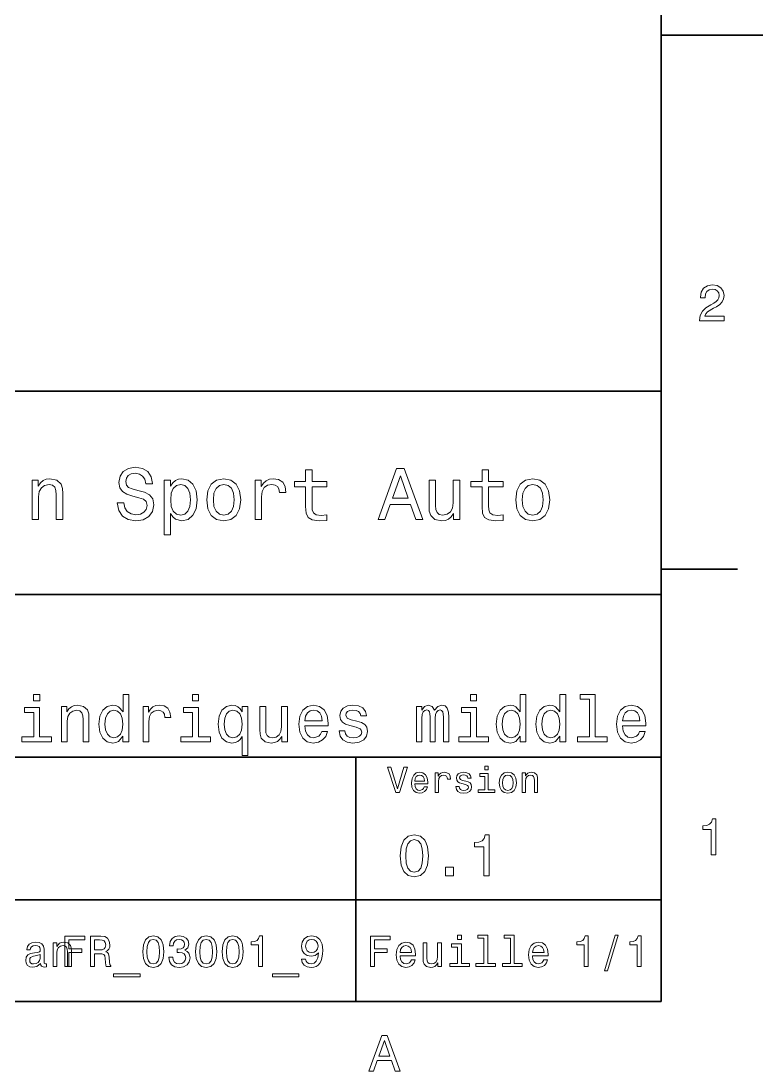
# Model space of a CAD drawing. Extents: x 0 to 297, y 0 to 210.
# Drawn here: x 224.1 to 297, y 3.2 to 106.4 of the extents above; entities that cross this region are included whole.
import ezdxf

# ---------------------------------------------------------------- set-up
doc = ezdxf.new("R2010")
doc.units = 0

msp = doc.modelspace()

# ---------------------------------------------------------------- linework, layer by layer
at = {"color": 7, "lineweight": 35}
for p, q in [((287, 10), (287, 200)), ((97, 70), (287, 70)), ((287, 70), (287, 10)), ((162, 50), (287, 50)), ((162, 34), (287, 34)), ((257, 10), (257, 34)), ((162, 20), (287, 20)), ((10, 10), (287, 10)), ((97, 10), (287, 10))]:
    msp.add_line(p, q, dxfattribs=at)
at = {"color": 7, "lineweight": 35, "ltscale": 0.25}
msp.add_line((287, 105), (297, 105), dxfattribs=at)
at = {"color": 7, "lineweight": 35, "ltscale": 0.1875}
msp.add_line((287, 52.5), (294.5, 52.5), dxfattribs=at)
at = {"color": 7, "lineweight": 13}
for points in [[(290.76947, 76.916786), (293.175079, 76.916786), (293.175079, 77.350502), (291.273773, 77.350502), (291.3797, 77.587532), (291.561249, 77.784218), (292.121033, 78.142288), (292.418579, 78.293587), (292.751434, 78.510445), (292.988464, 78.762604), (293.124634, 79.060158), (293.175079, 79.398056), (293.089355, 79.821686), (292.852325, 80.154541), (292.489197, 80.366356), (292.020172, 80.442001), (291.536041, 80.35627), (291.167877, 80.119232), (290.930847, 79.740997), (290.850159, 79.241714), (290.850159, 79.171112), (291.309082, 79.171112), (291.309082, 79.211456), (291.354462, 79.554398), (291.490631, 79.806557), (291.707489, 79.967941), (291.994965, 80.023415), (292.287476, 79.972984), (292.504333, 79.846901), (292.645538, 79.650215), (292.695984, 79.403099), (292.660675, 79.171112), (292.56485, 78.974426), (292.403473, 78.802956), (292.181549, 78.651657), (291.884003, 78.490273), (291.389771, 78.177589), (291.041779, 77.844742), (290.835022, 77.441284), (290.76947, 76.931915)], [(234.20462, 59.030979), (233.548996, 59.030979), (233.693085, 58.267288), (234.053314, 57.70533), (234.608078, 57.366714), (235.357361, 57.244236), (236.099426, 57.359509), (236.654175, 57.67651), (237.007202, 58.17363), (237.136902, 58.82925), (237.028824, 59.420029), (236.726227, 59.801872), (236.236313, 60.054031), (235.580704, 60.241352), (235.018738, 60.378242), (234.651306, 60.536743), (234.442368, 60.767288), (234.377533, 61.127522), (234.442368, 61.451729), (234.629684, 61.696686), (234.917877, 61.862389), (235.314133, 61.920029), (235.71759, 61.84798), (236.034592, 61.653458), (236.24353, 61.32925), (236.344391, 60.889767), (237, 60.889767), (237, 60.904179), (236.884735, 61.581409), (236.546112, 62.085732), (236.01297, 62.402737), (235.292511, 62.510807), (234.644104, 62.402737), (234.139771, 62.100143), (233.815567, 61.631844), (233.700287, 61.026657), (233.793961, 60.486309), (234.067734, 60.118874), (234.5, 59.873917), (235.09079, 59.6866), (235.674362, 59.520893), (236.113831, 59.362389), (236.380402, 59.131844), (236.47406, 58.757202), (236.387619, 58.375359), (236.164276, 58.087173), (235.825653, 57.907059), (235.386169, 57.849422), (234.896255, 57.928673), (234.521622, 58.159222), (234.283875, 58.533859)], [(252.05043, 60.579971), (252.05043, 58.64193), (252.093658, 58.015129), (252.29538, 57.582851), (252.698853, 57.330688), (253.383286, 57.244236), (254.132568, 57.280258), (254.132568, 57.827808), (253.585022, 57.78458), (253.087891, 57.842216), (252.82132, 58.022331), (252.706055, 58.324928), (252.684448, 58.75), (252.684448, 60.579971), (254.132568, 60.579971), (254.132568, 61.120316), (252.684448, 61.120316), (252.684448, 62.251438), (252.05043, 62.251438), (252.05043, 61.120316), (250.955322, 61.120316), (250.955322, 60.579971)], [(259.175781, 57.381123), (259.838623, 57.381123), (260.364563, 58.850864), (262.360229, 58.850864), (262.886169, 57.381123), (263.563416, 57.381123), (261.733429, 62.388329), (260.998566, 62.388329)], [(269.399109, 60.579971), (269.399109, 58.64193), (269.442352, 58.015129), (269.644073, 57.582851), (270.047546, 57.330688), (270.731995, 57.244236), (271.481262, 57.280258), (271.481262, 57.827808), (270.933716, 57.78458), (270.436584, 57.842216), (270.170013, 58.022331), (270.054749, 58.324928), (270.033142, 58.75), (270.033142, 60.579971), (271.481262, 60.579971), (271.481262, 61.120316), (270.033142, 61.120316), (270.033142, 62.251438), (269.399109, 62.251438), (269.399109, 61.120316), (268.304016, 61.120316), (268.304016, 60.579971)], [(225.177246, 57.381123), (225.811249, 57.381123), (225.811249, 59.614552), (225.876083, 60.12608), (226.085022, 60.500717), (226.409225, 60.731266), (226.841507, 60.817722), (227.187317, 60.745674), (227.403458, 60.551151), (227.511536, 60.226944), (227.547546, 59.794666), (227.547546, 57.381123), (228.181564, 57.381123), (228.181564, 59.924351), (228.15274, 60.435879), (228.023056, 60.86095), (227.597992, 61.25), (226.935165, 61.386887), (226.567719, 61.336452), (226.257935, 61.199566), (225.991364, 60.969017), (225.782425, 60.659222), (225.782425, 61.25), (225.177246, 61.25)], [(238.786743, 60.652016), (238.786743, 61.25), (238.15274, 61.25), (238.15274, 55.882565), (238.786743, 55.882565), (238.786743, 57.971901), (239.010101, 57.633286), (239.262253, 57.409943), (239.896271, 57.244236), (240.50145, 57.381123), (240.976959, 57.791786), (241.286743, 58.440201), (241.402023, 59.319164), (241.286743, 60.190922), (240.976959, 60.839336), (240.50145, 61.242794), (239.896271, 61.386887), (239.550446, 61.343658), (239.255051, 61.206772), (239.002899, 60.976223)], [(242.338623, 59.311958), (242.453888, 58.432995), (242.785309, 57.78458), (243.311249, 57.381123), (244.017303, 57.244236), (244.716141, 57.381123), (245.242081, 57.777374), (245.573486, 58.425793), (245.695969, 59.311958), (245.573486, 60.190922), (245.242081, 60.846542), (244.716141, 61.242794), (244.017303, 61.386887), (243.311249, 61.242794), (242.785309, 60.839336), (242.453888, 60.190922)], [(247.100861, 57.381123), (247.734863, 57.381123), (247.734863, 59.592937), (247.799713, 60.12608), (247.994232, 60.507923), (248.311249, 60.738472), (248.736313, 60.817722), (249.053314, 60.767288), (249.291077, 60.623199), (249.435165, 60.378242), (249.485596, 60.046829), (250.126801, 60.046829), (250.040344, 60.630402), (249.802597, 61.048271), (249.406342, 61.30043), (248.865997, 61.386887), (248.498566, 61.32925), (248.181549, 61.185158), (247.900574, 60.940201), (247.677246, 60.608788), (247.677246, 61.25), (247.100861, 61.25)], [(260.595093, 59.463257), (261.365997, 61.667866), (262.136902, 59.463257)], [(267.194519, 61.25), (266.560516, 61.25), (266.560516, 59.016571), (266.488464, 58.497837), (266.279541, 58.123196), (265.955322, 57.892651), (265.530243, 57.820602), (265.19165, 57.878242), (264.975494, 58.051151), (264.853027, 58.346542), (264.824219, 58.764408), (264.824219, 61.25), (264.190186, 61.25), (264.190186, 58.706772), (264.211792, 58.195244), (264.348694, 57.770172), (264.766571, 57.381123), (265.436584, 57.244236), (265.796814, 57.294666), (266.106628, 57.424351), (266.373199, 57.647694), (266.589325, 57.971901), (266.589325, 57.381123), (267.194519, 57.381123)], [(272.698853, 59.311958), (272.814117, 58.432995), (273.145508, 57.78458), (273.671448, 57.381123), (274.377502, 57.244236), (275.076355, 57.381123), (275.602295, 57.777374), (275.933716, 58.425793), (276.056183, 59.311958), (275.933716, 60.190922), (275.602295, 60.846542), (275.076355, 61.242794), (274.377502, 61.386887), (273.671448, 61.242794), (273.145508, 60.839336), (272.814117, 60.190922)], [(239.788193, 57.8134), (239.363129, 57.907059), (239.053314, 58.195244), (238.858795, 58.663544), (238.793945, 59.319164), (238.858795, 59.967579), (239.053314, 60.435879), (239.363129, 60.716858), (239.788193, 60.817722), (240.177246, 60.716858), (240.48703, 60.428673), (240.681564, 59.960373), (240.753601, 59.319164), (240.681564, 58.67075), (240.48703, 58.195244), (240.177246, 57.907059)], [(242.98703, 59.319164), (243.05188, 59.967579), (243.253601, 60.435879), (243.57782, 60.72406), (244.017303, 60.824928), (244.449585, 60.72406), (244.773773, 60.443081), (244.97551, 59.967579), (245.047546, 59.319164), (244.97551, 58.663544), (244.773773, 58.188038), (244.449585, 57.899853), (244.017303, 57.806194), (243.57782, 57.899853), (243.253601, 58.188038), (243.05188, 58.663544)], [(273.34726, 59.319164), (273.412109, 59.967579), (273.613831, 60.435879), (273.938019, 60.72406), (274.377502, 60.824928), (274.809784, 60.72406), (275.134003, 60.443081), (275.335724, 59.967579), (275.407776, 59.319164), (275.335724, 58.663544), (275.134003, 58.188038), (274.809784, 57.899853), (274.377502, 57.806194), (273.938019, 57.899853), (273.613831, 58.188038), (273.412109, 58.663544)], [(225.921463, 40.185879), (225.318436, 40.185879), (225.318436, 39.537464), (225.921463, 39.537464)], [(234.104462, 36.068443), (234.104462, 35.530258), (234.675079, 35.530258), (234.675079, 40.185879), (234.110947, 40.185879), (234.110947, 38.480545), (233.676514, 38.973343), (233.41066, 39.090057), (233.105896, 39.135445), (232.554749, 39.005764), (232.126801, 38.642651), (231.847992, 38.059078), (231.750717, 37.274494), (231.847992, 36.489914), (232.126801, 35.899857), (232.554749, 35.530258), (233.105896, 35.407059), (233.41066, 35.45245), (233.682999, 35.569164)], [(241.535309, 40.185879), (240.932281, 40.185879), (240.932281, 39.537464), (241.535309, 39.537464)], [(268.859497, 40.185879), (268.25647, 40.185879), (268.25647, 39.537464), (268.859497, 39.537464)], [(273.139038, 36.068443), (273.139038, 35.530258), (273.709656, 35.530258), (273.709656, 40.185879), (273.145508, 40.185879), (273.145508, 38.480545), (272.71109, 38.973343), (272.445251, 39.090057), (272.140472, 39.135445), (271.589325, 39.005764), (271.161377, 38.642651), (270.882568, 38.059078), (270.785278, 37.274494), (270.882568, 36.489914), (271.161377, 35.899857), (271.589325, 35.530258), (272.140472, 35.407059), (272.445251, 35.45245), (272.71759, 35.569164)], [(277.042511, 36.068443), (277.042511, 35.530258), (277.613098, 35.530258), (277.613098, 40.185879), (277.048981, 40.185879), (277.048981, 38.480545), (276.614563, 38.973343), (276.348694, 39.090057), (276.043945, 39.135445), (275.492798, 39.005764), (275.064819, 38.642651), (274.786011, 38.059078), (274.688751, 37.274494), (274.786011, 36.489914), (275.064819, 35.899857), (275.492798, 35.530258), (276.043945, 35.407059), (276.348694, 35.45245), (276.621033, 35.569164)], [(279.940918, 39.706051), (279.940918, 36.010086), (278.767273, 36.010086), (278.767273, 35.530258), (281.67865, 35.530258), (281.67865, 36.010086), (280.511536, 36.010086), (280.511536, 40.185879), (279.046112, 40.185879), (279.046112, 39.706051)], [(225.902008, 36.010086), (225.902008, 38.895531), (224.4366, 38.895531), (224.4366, 38.409222), (225.331406, 38.409222), (225.331406, 36.010086), (224.164261, 36.010086), (224.164261, 35.530258), (227.082123, 35.530258), (227.082123, 36.010086)], [(228.061234, 35.530258), (228.631836, 35.530258), (228.631836, 37.540344), (228.690201, 38.000721), (228.878235, 38.337894), (229.170013, 38.545387), (229.559082, 38.623199), (229.870316, 38.558357), (230.064835, 38.383286), (230.162109, 38.091499), (230.194519, 37.70245), (230.194519, 35.530258), (230.765137, 35.530258), (230.765137, 37.819164), (230.739197, 38.279537), (230.622467, 38.662102), (230.239899, 39.012245), (229.643372, 39.135445), (229.312683, 39.090057), (229.033859, 38.966858), (228.793945, 38.759365), (228.605896, 38.480545), (228.605896, 39.012245), (228.061234, 39.012245)], [(233.203171, 38.623199), (233.579254, 38.532421), (233.864563, 38.279537), (234.033142, 37.858067), (234.097992, 37.274494), (234.033142, 36.684437), (233.864563, 36.262966), (233.579254, 36.003601), (233.203171, 35.919308), (232.846542, 36.003601), (232.574203, 36.262966), (232.392639, 36.690922), (232.33429, 37.274494), (232.392639, 37.851585), (232.574203, 38.273052), (232.846542, 38.532421)], [(236.082123, 35.530258), (236.65274, 35.530258), (236.65274, 37.520893), (236.71109, 38.000721), (236.886169, 38.344379), (237.171478, 38.551872), (237.554031, 38.623199), (237.839325, 38.577808), (238.053314, 38.448124), (238.182999, 38.227665), (238.228394, 37.929394), (238.805481, 37.929394), (238.727661, 38.454609), (238.513687, 38.830692), (238.157059, 39.057636), (237.670746, 39.135445), (237.340057, 39.083572), (237.054749, 38.953888), (236.80188, 38.733429), (236.600861, 38.435158), (236.600861, 39.012245), (236.082123, 39.012245)], [(241.515839, 36.010086), (241.515839, 38.895531), (240.05043, 38.895531), (240.05043, 38.409222), (240.945251, 38.409222), (240.945251, 36.010086), (239.778107, 36.010086), (239.778107, 35.530258), (242.695953, 35.530258), (242.695953, 36.010086)], [(245.81485, 38.474064), (245.613831, 38.76585), (245.386887, 38.973343), (245.121033, 39.090057), (244.816284, 39.135445), (244.265137, 39.005764), (243.837173, 38.642651), (243.55835, 38.059078), (243.46109, 37.274494), (243.55835, 36.483429), (243.837173, 35.899857), (244.265137, 35.530258), (244.816284, 35.407059), (245.121033, 35.445965), (245.380402, 35.556194), (245.607346, 35.757202), (245.81485, 36.061958), (245.81485, 34.181557), (246.385437, 34.181557), (246.385437, 39.012245), (245.81485, 39.012245)], [(244.044662, 37.274494), (244.103027, 37.851585), (244.284576, 38.273052), (244.556915, 38.532421), (244.913544, 38.623199), (245.289612, 38.532421), (245.574921, 38.279537), (245.743515, 37.858067), (245.80835, 37.274494), (245.743515, 36.684437), (245.574921, 36.262966), (245.289612, 36.003601), (244.913544, 35.919308), (244.556915, 36.003601), (244.284576, 36.262966), (244.103027, 36.690922)], [(250.26297, 39.012245), (249.692352, 39.012245), (249.692352, 37.002159), (249.627518, 36.535301), (249.439484, 36.198124), (249.14769, 35.990631), (248.765137, 35.925793), (248.460373, 35.977665), (248.265839, 36.133286), (248.155609, 36.399136), (248.129669, 36.775215), (248.129669, 39.012245), (247.559082, 39.012245), (247.559082, 36.723343), (247.578522, 36.262966), (247.701721, 35.880402), (248.077805, 35.530258), (248.680832, 35.407059), (249.005035, 35.45245), (249.283859, 35.569164), (249.523773, 35.770172), (249.718292, 36.061958), (249.718292, 35.530258), (250.26297, 35.530258)], [(251.981262, 37.105907), (254.263687, 37.105907), (254.270172, 37.371758), (254.166412, 38.117435), (253.881119, 38.675072), (253.427231, 39.012245), (252.824203, 39.135445), (252.234146, 39.005764), (251.780258, 38.642651), (251.488464, 38.052593), (251.38472, 37.274494), (251.481995, 36.476944), (251.773773, 35.893372), (252.221176, 35.530258), (252.804749, 35.407059), (253.310516, 35.491352), (253.725494, 35.711815), (254.030258, 36.061958), (254.205322, 36.528816), (253.641205, 36.528816), (253.52449, 36.269451), (253.355896, 36.074928), (252.876068, 35.919308), (252.50647, 35.990631), (252.227661, 36.217579), (252.046112, 36.587173), (251.981262, 37.086452)], [(251.981262, 37.585735), (252.052582, 38.033138), (252.227661, 38.363831), (252.493515, 38.564842), (252.843658, 38.636166), (253.187317, 38.564842), (253.453156, 38.363831), (253.615265, 38.033138), (253.67363, 37.585735)], [(257.090759, 37.559795), (256.539612, 37.68948), (256.131104, 37.838615), (255.994949, 38.143372), (256.033875, 38.357346), (256.170013, 38.512966), (256.390503, 38.610229), (256.708191, 38.649136), (257.01297, 38.610229), (257.252869, 38.493515), (257.408508, 38.318443), (257.473328, 38.085014), (258.030975, 38.085014), (258.030975, 38.09798), (257.933716, 38.519451), (257.667847, 38.850143), (257.252869, 39.057636), (256.708191, 39.135445), (256.157043, 39.057636), (255.755035, 38.843658), (255.502167, 38.525936), (255.424347, 38.123917), (255.482697, 37.734871), (255.664261, 37.462536), (255.962524, 37.268009), (256.396973, 37.131844), (257.03241, 36.976223), (257.421448, 36.814121), (257.525208, 36.684437), (257.564117, 36.489914), (257.505768, 36.25), (257.350159, 36.068443), (257.09726, 35.951729), (256.760071, 35.912823), (256.403442, 35.951729), (256.144104, 36.087894), (255.969025, 36.308357), (255.89769, 36.61311), (255.346527, 36.61311), (255.437317, 36.094379), (255.703156, 35.7183), (256.124634, 35.491352), (256.708191, 35.407059), (257.317719, 35.491352), (257.765137, 35.7183), (258.037476, 36.081409), (258.134705, 36.554752), (258.063385, 36.963257), (257.862396, 37.242073), (257.531677, 37.42363)], [(262.965424, 35.530258), (263.490631, 35.530258), (263.490631, 37.858067), (263.523041, 38.208214), (263.6203, 38.461094), (263.76944, 38.610229), (263.963989, 38.668587), (264.119598, 38.616714), (264.223328, 38.48703), (264.275208, 38.266571), (264.294678, 37.974781), (264.294678, 35.530258), (264.787476, 35.530258), (264.787476, 37.858067), (264.819885, 38.201729), (264.917145, 38.454609), (265.072754, 38.610229), (265.267273, 38.668587), (265.422913, 38.616714), (265.526642, 38.48703), (265.591492, 37.974781), (265.591492, 35.530258), (266.116699, 35.530258), (266.116699, 37.935879), (266.08429, 38.435158), (265.98053, 38.817722), (265.773041, 39.051151), (265.435883, 39.135445), (265.040344, 39.005764), (264.735596, 38.629681), (264.495667, 38.999279), (264.093658, 39.135445), (263.72406, 39.005764), (263.471191, 38.642651), (263.471191, 39.012245), (262.965424, 39.012245)], [(268.840057, 36.010086), (268.840057, 38.895531), (267.374634, 38.895531), (267.374634, 38.409222), (268.26944, 38.409222), (268.26944, 36.010086), (267.102295, 36.010086), (267.102295, 35.530258), (270.020172, 35.530258), (270.020172, 36.010086)], [(272.237732, 38.623199), (272.613831, 38.532421), (272.899139, 38.279537), (273.067719, 37.858067), (273.132568, 37.274494), (273.067719, 36.684437), (272.899139, 36.262966), (272.613831, 36.003601), (272.237732, 35.919308), (271.881104, 36.003601), (271.608765, 36.262966), (271.427216, 36.690922), (271.368866, 37.274494), (271.427216, 37.851585), (271.608765, 38.273052), (271.881104, 38.532421)], [(276.141205, 38.623199), (276.517273, 38.532421), (276.802582, 38.279537), (276.971191, 37.858067), (277.036011, 37.274494), (276.971191, 36.684437), (276.802582, 36.262966), (276.517273, 36.003601), (276.141205, 35.919308), (275.784576, 36.003601), (275.512238, 36.262966), (275.330688, 36.690922), (275.272339, 37.274494), (275.330688, 37.851585), (275.512238, 38.273052), (275.784576, 38.532421)], [(283.208923, 37.105907), (285.491333, 37.105907), (285.497833, 37.371758), (285.394073, 38.117435), (285.108765, 38.675072), (284.654907, 39.012245), (284.05188, 39.135445), (283.461792, 39.005764), (283.007935, 38.642651), (282.716125, 38.052593), (282.612366, 37.274494), (282.709656, 36.476944), (283.001434, 35.893372), (283.448853, 35.530258), (284.03241, 35.407059), (284.538177, 35.491352), (284.953156, 35.711815), (285.257935, 36.061958), (285.432983, 36.528816), (284.868866, 36.528816), (284.752136, 36.269451), (284.583557, 36.074928), (284.103729, 35.919308), (283.734131, 35.990631), (283.455322, 36.217579), (283.273773, 36.587173), (283.208923, 37.086452)], [(283.208923, 37.585735), (283.280243, 38.033138), (283.455322, 38.363831), (283.721191, 38.564842), (284.07132, 38.636166), (284.414978, 38.564842), (284.680817, 38.363831), (284.842926, 38.033138), (284.901306, 37.585735)], [(261.71109, 33.03458), (261.08429, 30.905619), (260.439484, 33.03458), (260.09726, 33.03458), (260.904175, 30.530979), (261.264404, 30.530979), (262.053314, 33.03458)], [(269.992798, 33.117435), (269.657776, 33.117435), (269.657776, 32.757202), (269.992798, 32.757202)], [(262.784576, 31.40634), (264.052582, 31.40634), (264.056183, 31.554033), (263.998566, 31.9683), (263.840057, 32.278099), (263.587891, 32.465416), (263.252869, 32.533859), (262.925079, 32.461815), (262.672913, 32.260086), (262.510803, 31.932276), (262.453156, 31.5), (262.507202, 31.056915), (262.669312, 30.732708), (262.917877, 30.530979), (263.242065, 30.462536), (263.523041, 30.509365), (263.753601, 30.631844), (263.922913, 30.826368), (264.020172, 31.085733), (263.706787, 31.085733), (263.641937, 30.941643), (263.548279, 30.833572), (263.281708, 30.747118), (263.076355, 30.786743), (262.921478, 30.912823), (262.820618, 31.118155), (262.784576, 31.395533)], [(262.784576, 31.672911), (262.824219, 31.921469), (262.921478, 32.105186), (263.069153, 32.216858), (263.263702, 32.256485), (263.45462, 32.216858), (263.602295, 32.105186), (263.692352, 31.921469), (263.724792, 31.672911)], [(264.794678, 30.530979), (265.111664, 30.530979), (265.111664, 31.636887), (265.144104, 31.903458), (265.241364, 32.094379), (265.399841, 32.209652), (265.612396, 32.249279), (265.770905, 32.224064), (265.889771, 32.152016), (265.961823, 32.029537), (265.98703, 31.863832), (266.307648, 31.863832), (266.264404, 32.155621), (266.145538, 32.364552), (265.947418, 32.490635), (265.677246, 32.533859), (265.49353, 32.505043), (265.335022, 32.432995), (265.194519, 32.310516), (265.082855, 32.144814), (265.082855, 32.465416), (264.794678, 32.465416)], [(267.791779, 31.658501), (267.485596, 31.730547), (267.258636, 31.8134), (267.182983, 31.982708), (267.20462, 32.101585), (267.280273, 32.188038), (267.40274, 32.242073), (267.579254, 32.263687), (267.748566, 32.242073), (267.881836, 32.177231), (267.968292, 32.079971), (268.004333, 31.950287), (268.314117, 31.950287), (268.314117, 31.957493), (268.260101, 32.191643), (268.112396, 32.375359), (267.881836, 32.490635), (267.579254, 32.533859), (267.273041, 32.490635), (267.049713, 32.371758), (266.90921, 32.195244), (266.865997, 31.971901), (266.898407, 31.755764), (266.999268, 31.604465), (267.164978, 31.496397), (267.406342, 31.420748), (267.759369, 31.334293), (267.975494, 31.244236), (268.033142, 31.17219), (268.054749, 31.064121), (268.022339, 30.930836), (267.935883, 30.829971), (267.79538, 30.765129), (267.608063, 30.743515), (267.409943, 30.765129), (267.265839, 30.840778), (267.168579, 30.963255), (267.128967, 31.132565), (266.822754, 31.132565), (266.873199, 30.844379), (267.020905, 30.635447), (267.255035, 30.509365), (267.579254, 30.462536), (267.917877, 30.509365), (268.166412, 30.635447), (268.317719, 30.837175), (268.371765, 31.100143), (268.332123, 31.327089), (268.220459, 31.481987), (268.036743, 31.582851)], [(269.981995, 30.79755), (269.981995, 32.400574), (269.167877, 32.400574), (269.167877, 32.130402), (269.664978, 32.130402), (269.664978, 30.79755), (269.016571, 30.79755), (269.016571, 30.530979), (270.637604, 30.530979), (270.637604, 30.79755)], [(271.087891, 31.496397), (271.145538, 31.056915), (271.311249, 30.732708), (271.574219, 30.530979), (271.927246, 30.462536), (272.276672, 30.530979), (272.539612, 30.729107), (272.705322, 31.053314), (272.766571, 31.496397), (272.705322, 31.935879), (272.539612, 32.263687), (272.276672, 32.461815), (271.927246, 32.533859), (271.574219, 32.461815), (271.311249, 32.260086), (271.145538, 31.935879)], [(271.412109, 31.5), (271.444519, 31.824207), (271.54538, 32.058357), (271.707489, 32.20245), (271.927246, 32.25288), (272.143372, 32.20245), (272.305481, 32.061958), (272.406342, 31.824207), (272.442352, 31.5), (272.406342, 31.17219), (272.305481, 30.934437), (272.143372, 30.790344), (271.927246, 30.743515), (271.707489, 30.790344), (271.54538, 30.934437), (271.444519, 31.17219)], [(273.350159, 30.530979), (273.667145, 30.530979), (273.667145, 31.647694), (273.699554, 31.903458), (273.804047, 32.090778), (273.966125, 32.206051), (274.182281, 32.249279), (274.355194, 32.213257), (274.463257, 32.115993), (274.517303, 31.95389), (274.535309, 31.737751), (274.535309, 30.530979), (274.852295, 30.530979), (274.852295, 31.802593), (274.837891, 32.058357), (274.773041, 32.270893), (274.560516, 32.465416), (274.229095, 32.533859), (274.04538, 32.508644), (273.890503, 32.440201), (273.757202, 32.324928), (273.65274, 32.170029), (273.65274, 32.465416), (273.350159, 32.465416)], [(291.909241, 24.416786), (292.368164, 24.416786), (292.368164, 27.942001), (292.025208, 27.942001), (291.934448, 27.634365), (291.752899, 27.427593), (291.475525, 27.306557), (291.092224, 27.266211), (291.092224, 26.90814), (291.909241, 26.90814)], [(261.345825, 24.314121), (261.432281, 23.409224), (261.703156, 22.763689), (262.135437, 22.371759), (262.734863, 22.244957), (263.328522, 22.371759), (263.760803, 22.763689), (264.02594, 23.409224), (264.118164, 24.314121), (264.02594, 25.213257), (263.916412, 25.570606), (263.760803, 25.864553), (263.328522, 26.256485), (262.734863, 26.38905), (262.135437, 26.256485), (261.703156, 25.858791), (261.432281, 25.213257)], [(261.899139, 24.314121), (261.945251, 25.011528), (262.089325, 25.51297), (262.348694, 25.806917), (262.734863, 25.910664), (263.115265, 25.806917), (263.374634, 25.51297), (263.518738, 25.011528), (263.56485, 24.314121), (263.518738, 23.610952), (263.374634, 23.10951), (263.115265, 22.815563), (262.734863, 22.717581), (262.348694, 22.815563), (262.089325, 23.10951), (261.945251, 23.610952)], [(269.570618, 22.360231), (270.095093, 22.360231), (270.095093, 26.38905), (269.703156, 26.38905), (269.599426, 26.037464), (269.391937, 25.801153), (269.074921, 25.662825), (268.636902, 25.616714), (268.636902, 25.207493), (269.570618, 25.207493)], [(265.806915, 22.360231), (266.602295, 22.360231), (266.602295, 23.219021), (265.806915, 23.219021)], [(267.389038, 16.532421), (266.98703, 16.532421), (266.98703, 16.100145), (267.389038, 16.100145)], [(269.572052, 16.212536), (269.572052, 13.748559), (268.789612, 13.748559), (268.789612, 13.428675), (270.73056, 13.428675), (270.73056, 13.748559), (269.952454, 13.748559), (269.952454, 16.532421), (268.975494, 16.532421), (268.975494, 16.212536)], [(272.174347, 16.212536), (272.174347, 13.748559), (271.391937, 13.748559), (271.391937, 13.428675), (273.332855, 13.428675), (273.332855, 13.748559), (272.554749, 13.748559), (272.554749, 16.532421), (271.57782, 16.532421), (271.57782, 16.212536)], [(226.01297, 13.731268), (226.01297, 13.7183), (226.034592, 13.571326), (226.099426, 13.46758), (226.371765, 13.385448), (226.583588, 13.42003), (226.583588, 13.713977), (226.492798, 13.701009), (226.371765, 13.757205), (226.350159, 13.930116), (226.350159, 15.131845), (226.298279, 15.438761), (226.146973, 15.6549), (225.883286, 15.784582), (225.511536, 15.832133), (225.148422, 15.78026), (224.880402, 15.633286), (224.711823, 15.404179), (224.655624, 15.101585), (224.655624, 15.075649), (224.997131, 15.075649), (225.027374, 15.257205), (225.122482, 15.386889), (225.278107, 15.464698), (225.498566, 15.494957), (225.710388, 15.473343), (225.861679, 15.408502), (225.952454, 15.29611), (225.982712, 15.140491), (225.965424, 14.958934), (225.896255, 14.868156), (225.723343, 14.824928), (225.399139, 14.790346), (225.027374, 14.712537), (224.763687, 14.574208), (224.608078, 14.358069), (224.560516, 14.038185), (224.60376, 13.752882), (224.737762, 13.541066), (224.953888, 13.407061), (225.252167, 13.35951), (225.654175, 13.450289)], [(227.236313, 13.428675), (227.616714, 13.428675), (227.616714, 14.768732), (227.655624, 15.075649), (227.780975, 15.300432), (227.97551, 15.438761), (228.234879, 15.490635), (228.442368, 15.447407), (228.572052, 15.330692), (228.636887, 15.136168), (228.658508, 14.876801), (228.658508, 13.428675), (229.03891, 13.428675), (229.03891, 14.954612), (229.021622, 15.261528), (228.943817, 15.516571), (228.688766, 15.75), (228.291077, 15.832133), (228.070618, 15.801874), (227.884735, 15.719741), (227.724792, 15.581412), (227.599426, 15.395534), (227.599426, 15.75), (227.236313, 15.75)], [(228.391922, 13.428675), (228.793945, 13.428675), (228.793945, 14.807637), (230.056198, 14.807637), (230.056198, 15.166427), (228.793945, 15.166427), (228.793945, 16.065563), (230.345825, 16.065563), (230.345825, 16.428675), (228.391922, 16.428675)], [(230.916428, 13.428675), (231.318436, 13.428675), (231.318436, 14.695246), (231.729111, 14.695246), (232.031693, 14.682277), (232.221893, 14.621758), (232.325653, 14.479107), (232.368881, 14.224064), (232.390488, 13.835014), (232.416428, 13.579971), (232.468292, 13.428675), (232.922195, 13.428675), (232.922195, 13.510807), (232.822769, 13.631845), (232.788177, 13.856628), (232.757919, 14.340778), (232.684433, 14.699568), (232.585007, 14.81196), (232.429398, 14.894093), (232.60231, 15.002162), (232.723343, 15.153459), (232.801147, 15.34366), (232.827087, 15.572767), (232.766571, 15.93588), (232.593658, 16.208214), (232.30835, 16.372478), (231.919312, 16.428675), (230.916428, 16.428675)], [(231.806915, 16.061239), (232.070602, 16.035303), (232.256485, 15.953171), (232.373199, 15.801874), (232.412109, 15.564121), (232.368881, 15.313401), (232.252167, 15.162104), (232.053314, 15.084294), (231.780975, 15.06268), (231.318436, 15.06268), (231.318436, 16.061239)], [(236.043228, 14.894093), (236.108063, 14.215418), (236.311234, 13.731268), (236.635452, 13.43732), (237.085022, 13.342219), (237.530258, 13.43732), (237.854462, 13.731268), (238.053314, 14.215418), (238.122482, 14.894093), (238.053314, 15.568444), (237.971176, 15.836456), (237.854462, 16.056917), (237.530258, 16.350864), (237.085022, 16.450289), (236.635452, 16.350864), (236.311234, 16.052593), (236.108063, 15.568444)], [(236.458206, 14.894093), (236.492798, 15.417148), (236.600861, 15.793228), (236.795395, 16.013689), (237.085022, 16.091499), (237.370316, 16.013689), (237.564835, 15.793228), (237.672913, 15.417148), (237.707489, 14.894093), (237.672913, 14.366715), (237.564835, 13.990634), (237.370316, 13.770173), (237.085022, 13.696686), (236.795395, 13.770173), (236.600861, 13.990634), (236.492798, 14.366715)], [(238.597977, 14.371037), (238.597977, 14.340778), (238.667145, 13.925793), (238.870316, 13.614553), (239.190201, 13.415707), (239.613831, 13.342219), (240.0634, 13.415707), (240.400574, 13.605908), (240.616714, 13.908502), (240.694519, 14.297551), (240.659943, 14.552594), (240.564835, 14.760087), (240.409225, 14.92003), (240.201721, 15.036744), (240.482712, 15.270173), (240.582138, 15.641932), (240.517288, 15.979107), (240.331406, 16.23415), (240.028824, 16.394093), (239.613831, 16.450289), (239.224777, 16.381124), (238.926514, 16.190922), (238.731995, 15.888329), (238.667145, 15.486312), (238.667145, 15.456053), (239.05188, 15.456053), (239.086456, 15.73271), (239.198853, 15.931557), (239.380402, 16.052593), (239.635452, 16.095821), (239.860229, 16.061239), (240.02449, 15.970462), (240.123917, 15.823487), (240.162827, 15.62464), (240.123917, 15.412825), (240.020172, 15.270173), (239.838623, 15.183718), (239.592224, 15.157782), (239.42363, 15.162104), (239.42363, 14.820605), (239.635452, 14.829251), (239.907776, 14.790346), (240.110947, 14.6866), (240.231995, 14.518012), (240.275223, 14.297551), (240.227661, 14.04683), (240.10231, 13.860951), (239.903458, 13.744237), (239.639771, 13.705332), (239.367432, 13.748559), (239.168594, 13.878242), (239.043228, 14.085735), (238.995682, 14.371037)], [(241.247833, 14.894093), (241.312683, 14.215418), (241.515854, 13.731268), (241.840057, 13.43732), (242.289627, 13.342219), (242.734863, 13.43732), (243.059082, 13.731268), (243.257919, 14.215418), (243.327087, 14.894093), (243.257919, 15.568444), (243.175797, 15.836456), (243.059082, 16.056917), (242.734863, 16.350864), (242.289627, 16.450289), (241.840057, 16.350864), (241.515854, 16.052593), (241.312683, 15.568444)], [(241.662827, 14.894093), (241.697403, 15.417148), (241.805481, 15.793228), (242, 16.013689), (242.289627, 16.091499), (242.574921, 16.013689), (242.769455, 15.793228), (242.877518, 15.417148), (242.912109, 14.894093), (242.877518, 14.366715), (242.769455, 13.990634), (242.574921, 13.770173), (242.289627, 13.696686), (242, 13.770173), (241.805481, 13.990634), (241.697403, 14.366715)], [(243.850143, 14.894093), (243.914978, 14.215418), (244.118149, 13.731268), (244.442368, 13.43732), (244.891937, 13.342219), (245.337173, 13.43732), (245.661377, 13.731268), (245.860229, 14.215418), (245.929398, 14.894093), (245.860229, 15.568444), (245.778091, 15.836456), (245.661377, 16.056917), (245.337173, 16.350864), (244.891937, 16.450289), (244.442368, 16.350864), (244.118149, 16.052593), (243.914978, 15.568444)], [(244.265137, 14.894093), (244.299713, 15.417148), (244.407776, 15.793228), (244.60231, 16.013689), (244.891937, 16.091499), (245.177231, 16.013689), (245.371765, 15.793228), (245.479828, 15.417148), (245.514404, 14.894093), (245.479828, 14.366715), (245.371765, 13.990634), (245.177231, 13.770173), (244.891937, 13.696686), (244.60231, 13.770173), (244.407776, 13.990634), (244.299713, 14.366715)], [(247.416428, 13.428675), (247.809799, 13.428675), (247.809799, 16.450289), (247.515854, 16.450289), (247.438034, 16.1866), (247.282425, 16.009367), (247.044662, 15.905621), (246.716141, 15.871038), (246.716141, 15.564121), (247.416428, 15.564121)], [(251.661377, 14.172191), (251.726227, 13.830692), (251.912109, 13.567003), (252.206055, 13.402739), (252.595108, 13.342219), (252.850143, 13.372478), (253.079254, 13.450289), (253.273773, 13.584294), (253.438049, 13.774496), (253.567719, 14.012248), (253.662827, 14.306196), (253.719025, 14.643373), (253.740631, 15.032421), (253.667145, 15.641932), (253.455338, 16.087177), (253.118164, 16.355188), (252.655624, 16.450289), (252.231995, 16.372478), (251.912109, 16.164986), (251.70462, 15.845101), (251.635452, 15.443084), (251.70462, 15.028098), (251.907776, 14.712537), (252.210373, 14.513689), (252.595108, 14.448848), (253.001434, 14.53098), (253.308365, 14.781701), (253.239197, 14.301873), (253.100861, 13.960375), (252.889053, 13.757205), (252.599426, 13.692364), (252.374634, 13.722623), (252.210373, 13.817723), (252.10231, 13.969021), (252.059082, 14.172191)], [(252.054749, 15.447407), (252.097992, 15.715418), (252.219025, 15.927234), (252.409225, 16.061239), (252.655624, 16.108789), (252.91066, 16.061239), (253.105194, 15.927234), (253.226227, 15.719741), (253.273773, 15.45173), (253.226227, 15.179396), (253.105194, 14.976225), (252.906342, 14.850865), (252.642654, 14.807637), (252.404907, 14.850865), (252.219025, 14.976225), (252.097992, 15.175073)], [(258.414978, 13.428675), (258.817017, 13.428675), (258.817017, 14.807637), (260.079254, 14.807637), (260.079254, 15.166427), (258.817017, 15.166427), (258.817017, 16.065563), (260.368866, 16.065563), (260.368866, 16.428675), (258.414978, 16.428675)], [(261.341492, 14.479107), (262.863098, 14.479107), (262.867432, 14.656341), (262.798279, 15.153459), (262.608063, 15.525217), (262.305481, 15.75), (261.903473, 15.832133), (261.510101, 15.745678), (261.207489, 15.503603), (261.01297, 15.110231), (260.943817, 14.591499), (261.008636, 14.059798), (261.203156, 13.67075), (261.501434, 13.428675), (261.890503, 13.346542), (262.227661, 13.402739), (262.504333, 13.549712), (262.707489, 13.783141), (262.824219, 14.09438), (262.44812, 14.09438), (262.370331, 13.92147), (262.257935, 13.791787), (261.938049, 13.688041), (261.69165, 13.735591), (261.505768, 13.886888), (261.384735, 14.133286), (261.341492, 14.466139)], [(261.341492, 14.798992), (261.389038, 15.097262), (261.505768, 15.317724), (261.682983, 15.45173), (261.916412, 15.49928), (262.145538, 15.45173), (262.322754, 15.317724), (262.430847, 15.097262), (262.469727, 14.798992)], [(265.400574, 15.75), (265.020172, 15.75), (265.020172, 14.409943), (264.976959, 14.098703), (264.851593, 13.873919), (264.657074, 13.735591), (264.402008, 13.692364), (264.198853, 13.726946), (264.069153, 13.830692), (263.995667, 14.007925), (263.978394, 14.258646), (263.978394, 15.75), (263.597992, 15.75), (263.597992, 14.224064), (263.610962, 13.917148), (263.693085, 13.662104), (263.943817, 13.428675), (264.345825, 13.346542), (264.561951, 13.376801), (264.747833, 13.454611), (264.907776, 13.588617), (265.037476, 13.783141), (265.037476, 13.428675), (265.400574, 13.428675)], [(267.376068, 13.748559), (267.376068, 15.672191), (266.399139, 15.672191), (266.399139, 15.347983), (266.995667, 15.347983), (266.995667, 13.748559), (266.21759, 13.748559), (266.21759, 13.428675), (268.162811, 13.428675), (268.162811, 13.748559)], [(274.353027, 14.479107), (275.874634, 14.479107), (275.878967, 14.656341), (275.809814, 15.153459), (275.619598, 15.525217), (275.317017, 15.75), (274.914978, 15.832133), (274.521606, 15.745678), (274.219025, 15.503603), (274.024506, 15.110231), (273.955322, 14.591499), (274.020172, 14.059798), (274.214691, 13.67075), (274.51297, 13.428675), (274.902008, 13.346542), (275.239197, 13.402739), (275.515839, 13.549712), (275.719025, 13.783141), (275.835724, 14.09438), (275.459656, 14.09438), (275.381836, 13.92147), (275.26944, 13.791787), (274.949554, 13.688041), (274.703186, 13.735591), (274.517303, 13.886888), (274.39624, 14.133286), (274.353027, 14.466139)], [(274.353027, 14.798992), (274.400574, 15.097262), (274.517303, 15.317724), (274.694519, 15.45173), (274.927948, 15.49928), (275.157074, 15.45173), (275.33429, 15.317724), (275.442352, 15.097262), (275.481262, 14.798992)], [(279.416443, 13.428675), (279.809814, 13.428675), (279.809814, 16.450289), (279.515839, 16.450289), (279.438049, 16.1866), (279.28241, 16.009367), (279.044678, 15.905621), (278.716125, 15.871038), (278.716125, 15.564121), (279.416443, 15.564121)], [(281.42218, 13.026657), (281.720459, 13.026657), (282.766571, 16.510807), (282.463989, 16.510807)], [(284.621033, 13.428675), (285.014404, 13.428675), (285.014404, 16.450289), (284.720459, 16.450289), (284.642639, 16.1866), (284.48703, 16.009367), (284.249268, 15.905621), (283.920746, 15.871038), (283.920746, 15.564121), (284.621033, 15.564121)], [(225.969742, 14.241355), (225.917877, 14.016571), (225.779541, 13.84366), (225.572052, 13.731268), (225.317017, 13.692364), (225.15274, 13.713977), (225.036026, 13.783141), (224.96254, 13.904179), (224.940933, 14.072767), (224.958221, 14.224064), (225.027374, 14.332133), (225.304047, 14.453171), (225.654175, 14.505044), (225.969742, 14.60879)], [(233.181549, 12.711096), (233.181549, 12.408502), (235.783859, 12.408502), (235.783859, 12.711096)], [(248.795395, 12.711096), (248.795395, 12.408502), (251.39769, 12.408502), (251.39769, 12.711096)], [(258.266846, 3.166787), (258.730835, 3.166787), (259.098999, 4.195605), (260.495972, 4.195605), (260.864105, 3.166787), (261.338165, 3.166787), (260.05719, 6.67183), (259.542786, 6.67183)], [(259.260376, 4.624279), (259.799988, 6.167507), (260.33963, 4.624279)]]:
    msp.add_lwpolyline(points, close=True, dxfattribs=at)

doc.saveas('drawing.dxf')
